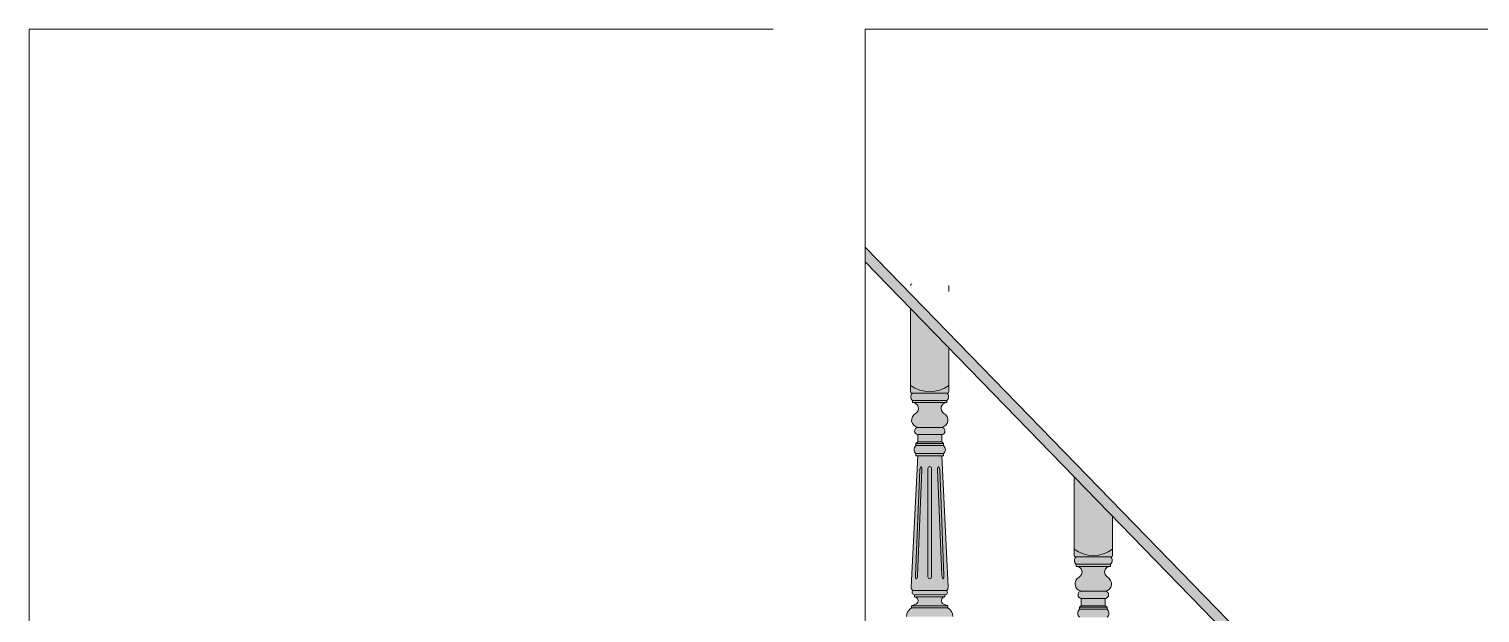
# Model space of a CAD drawing. Header units: millimetres. Extents: x -63086 to 83971, y -129912 to 13382.
# Drawn here: x 15776 to 17772, y -109421 to -108619 of the extents above; entities that cross this region are included whole.
import ezdxf

# ---------------------------------------------------------------- set-up
doc = ezdxf.new("R2010")
doc.units = ezdxf.units.MM
doc.layers.add('展開建具用', color=250, linetype='Continuous', lineweight=9)

msp = doc.modelspace()

# ---------------------------------------------------------------- hatches: boundary and pattern name
at = {"layer": '展開建具用', "ltscale": 10, "true_color": 0xeeb97c, "transparency": 33554687}
h = msp.add_hatch(color=31, dxfattribs=at)
h.dxf.hatch_style = 1
h.paths.add_polyline_path([(16926.3999, -108918.8422), (16926.3999, -108938.8422), (17657.3437, -109689.5146), (17657.3437, -109669.5146)])
at = {"layer": '展開建具用', "ltscale": 10, "true_color": 0xe9a353, "transparency": 33554687}
h = msp.add_hatch(color=33, dxfattribs=at)
h.dxf.hatch_style = 1
h.paths.add_polyline_path([(17041.5945, -109057.1459), (16988.5945, -109002.7154), (16988.5945, -109108.7045, 0.321280105), (17041.5945, -109108.7045)])
h = msp.add_hatch(color=33, dxfattribs=at)
h.dxf.hatch_style = 1
h.paths.add_polyline_path([(16988.5945, -109108.7045), (16988.5945, -109117.2185, 0.414213562), (16990.5945, -109119.2185), (17039.5945, -109119.2185, 0.414213562), (17041.5945, -109117.2185), (17041.5945, -109108.7045, -0.321280105)])
h = msp.add_hatch(color=33, dxfattribs=at)
h.dxf.hatch_style = 1
h.paths.add_polyline_path([(17038.5945, -109119.2185), (16991.5945, -109119.2185, 0.498847435), (16991.5945, -109129.2185), (17038.5945, -109129.2185, 0.498847435)])
h = msp.add_hatch(color=33, dxfattribs=at)
h.dxf.hatch_style = 1
h.paths.add_polyline_path([(17038.5945, -109129.2185), (16991.5945, -109129.2185), (16991.5945, -109132.2185), (17038.5945, -109132.2185)])
h = msp.add_hatch(color=33, dxfattribs=at)
h.dxf.hatch_style = 1
h.paths.add_polyline_path([(17034.5193, -109147.1179, -0.757752034), (17038.5945, -109132.2185), (16991.5945, -109132.2185, -0.757752034), (16995.6697, -109147.1179, 0.719765596), (16998.5945, -109166.2185), (17031.5945, -109166.2185, 0.719765596)])
h = msp.add_hatch(color=33, dxfattribs=at)
h.dxf.hatch_style = 1
h.paths.add_polyline_path([(17031.5945, -109166.2185), (16998.5945, -109166.2185, 0.899460269), (16998.5945, -109176.2185), (17031.5945, -109176.2185, 0.899460269)])
h = msp.add_hatch(color=33, dxfattribs=at)
h.dxf.hatch_style = 1
h.paths.add_polyline_path([(17031.5945, -109186.2185), (16998.5945, -109186.2185), (16996.0945, -109188.2185), (17034.0945, -109188.2185)])
h = msp.add_hatch(color=33, dxfattribs=at)
h.dxf.hatch_style = 1
h.paths.add_polyline_path([(17034.0945, -109188.2185), (16996.0945, -109188.2185), (16996.0945, -109191.2185), (17034.0945, -109191.2185)])
h = msp.add_hatch(color=33, dxfattribs=at)
h.dxf.hatch_style = 1
h.paths.add_polyline_path([(17031.5945, -109176.2185), (16998.5945, -109176.2185), (16998.5945, -109186.2185), (17031.5945, -109186.2185)])
h = msp.add_hatch(color=33, dxfattribs=at)
h.dxf.hatch_style = 1
h.paths.add_polyline_path([(17031.5945, -109205.2185), (16998.5945, -109205.2185), (16989.6232, -109385.3768, 0.288479475), (16992.0945, -109390.2185), (17038.0945, -109390.2185, 0.288479475), (17040.5658, -109385.3768)])
h.paths.add_polyline_path([(17012.5945, -109371.7185), (17012.5945, -109222.7185, -1), (17017.5945, -109222.7185), (17017.5945, -109371.7185, -1)], flags=16)
edge = h.paths.add_edge_path(flags=16)
edge.add_ellipse((17033.1049, -109368.0255), major_axis=(-0.4614, 6.1685), ratio=0.251565095, start_angle=105.095602, end_angle=254.0677203, ccw=False)
edge.add_line((17031.7268, -109369.7441), (17025.8171, -109224.3688))
edge.add_ellipse((17027.7302, -109229.896), major_axis=(-0.7234, 9.623), ratio=0.19097604, start_angle=-54.7686066, end_angle=54.1253524, ccw=False)
edge.add_line((17028.814, -109224.2319), (17034.7237, -109369.6072))
edge = h.paths.add_edge_path(flags=16)
edge.add_ellipse((16997.0841, -109368.0255), major_axis=(0.4614, 6.1685), ratio=0.251565095, start_angle=105.9322797, end_angle=254.904398, ccw=False)
edge.add_line((16995.4653, -109369.6072), (17001.375, -109224.2319))
edge.add_ellipse((17002.4588, -109229.896), major_axis=(0.7234, 9.623), ratio=0.19097604, start_angle=305.8746476, end_angle=414.7686066, ccw=False)
edge.add_line((17004.3718, -109224.3688), (16998.4621, -109369.7441))
h = msp.add_hatch(color=33, dxfattribs=at)
h.dxf.hatch_style = 1
h.paths.add_polyline_path([(17034.0945, -109191.2185), (16996.0945, -109191.2185, 0.453113965), (16996.0945, -109202.2185), (17034.0945, -109202.2185, 0.453113965)])
h = msp.add_hatch(color=33, dxfattribs=at)
h.dxf.hatch_style = 1
h.paths.add_polyline_path([(17034.0945, -109202.2185), (16996.0945, -109202.2185), (16996.0945, -109205.2185), (17034.0945, -109205.2185)])
h = msp.add_hatch(color=33, dxfattribs=at)
h.dxf.hatch_style = 1
edge = h.paths.add_edge_path()
edge.add_ellipse((17002.4588, -109229.896), major_axis=(0.7234, 9.623), ratio=0.19097604, start_angle=305.8746476, end_angle=414.7686066)
edge.add_line((17001.375, -109224.2319), (16995.4653, -109369.6072))
edge.add_ellipse((16997.0841, -109368.0255), major_axis=(0.4614, 6.1685), ratio=0.251565095, start_angle=105.9322797, end_angle=254.904398)
edge.add_line((16998.4621, -109369.7441), (17004.3718, -109224.3688))
h = msp.add_hatch(color=33, dxfattribs=at)
h.dxf.hatch_style = 1
h.paths.add_polyline_path([(17017.5945, -109222.7185, 1), (17012.5945, -109222.7185), (17012.5945, -109371.7185, 1), (17017.5945, -109371.7185)])
h = msp.add_hatch(color=33, dxfattribs=at)
h.dxf.hatch_style = 1
edge = h.paths.add_edge_path()
edge.add_ellipse((17027.7302, -109229.896), major_axis=(-0.7234, 9.623), ratio=0.19097604, start_angle=-54.7686066, end_angle=54.1253524)
edge.add_line((17025.8171, -109224.3688), (17031.7268, -109369.7441))
edge.add_ellipse((17033.1049, -109368.0255), major_axis=(-0.4614, 6.1685), ratio=0.251565095, start_angle=105.095602, end_angle=254.0677203)
edge.add_line((17034.7237, -109369.6072), (17028.814, -109224.2319))
h = msp.add_hatch(color=33, dxfattribs=at)
h.dxf.hatch_style = 1
h.paths.add_polyline_path([(17266.5945, -109288.2188), (17213.5945, -109233.7883), (17213.5945, -109333.7045, 0.321280105), (17266.5945, -109333.7045)])
h = msp.add_hatch(color=33, dxfattribs=at)
h.dxf.hatch_style = 1
h.paths.add_polyline_path([(17213.5945, -109333.7045), (17213.5945, -109342.2185, 0.414213562), (17215.5945, -109344.2185), (17216.5945, -109344.2185), (17264.5945, -109344.2185, 0.414213562), (17266.5945, -109342.2185), (17266.5945, -109333.7045, -0.321280105)])
h = msp.add_hatch(color=33, dxfattribs=at)
h.dxf.hatch_style = 1
h.paths.add_polyline_path([(17263.5945, -109344.2185), (17216.5945, -109344.2185, 0.498847435), (17216.5945, -109354.2185), (17263.5945, -109354.2185, 0.498847435)])
h = msp.add_hatch(color=33, dxfattribs=at)
h.dxf.hatch_style = 1
h.paths.add_polyline_path([(17259.5193, -109372.1179, -0.757752034), (17263.5945, -109357.2185), (17216.5945, -109357.2185), (17216.4834, -109357.2185, -0.763217365), (17220.6697, -109372.1179, 0.719765596), (17223.5945, -109391.2185), (17256.5945, -109391.2185, 0.719765596)])
h = msp.add_hatch(color=33, dxfattribs=at)
h.dxf.hatch_style = 1
h.paths.add_polyline_path([(17263.5945, -109354.2185), (17216.5945, -109354.2185), (17216.5945, -109357.2185), (17263.5945, -109357.2185)])
h = msp.add_hatch(color=33, dxfattribs=at)
h.dxf.hatch_style = 1
h.paths.add_polyline_path([(17036.0945, -109399.2185), (16994.0945, -109399.2185, -0.81358698), (16995.8724, -109409.1205), (16990.0945, -109411.2185), (17040.0945, -109411.2185), (17034.6469, -109409.2405, -0.842420315)])
h = msp.add_hatch(color=33, dxfattribs=at)
h.dxf.hatch_style = 1
h.paths.add_polyline_path([(17038.0945, -109390.2185), (16992.0945, -109390.2185, 0.72075922), (16994.2161, -109396.2185), (17036.0945, -109396.2185, 0.707077339)])
h = msp.add_hatch(color=33, dxfattribs=at)
h.dxf.hatch_style = 1
h.paths.add_polyline_path([(17256.5945, -109391.2185), (17223.5945, -109391.2185, 0.899460269), (17223.5945, -109401.2185), (17256.5945, -109401.2185, 0.899460269)])
h = msp.add_hatch(color=33, dxfattribs=at)
h.dxf.hatch_style = 1
h.paths.add_polyline_path([(17256.5945, -109401.2185), (17223.5945, -109401.2185), (17223.5945, -109411.2185), (17256.5945, -109411.2185)])
h = msp.add_hatch(color=33, dxfattribs=at)
h.dxf.hatch_style = 1
h.paths.add_polyline_path([(17040.0945, -109414.2185), (16990.0945, -109414.2185, 0.253138975), (16983.0945, -109426.2185), (16990.9857, -109426.2185), (17002.2105, -109426.2185), (17015.0945, -109426.2185), (17027.9784, -109426.2185), (17039.2033, -109426.2185), (17047.0945, -109426.2185, 0.253138975)])
h = msp.add_hatch(color=33, dxfattribs=at)
h.dxf.hatch_style = 1
h.paths.add_polyline_path([(17040.0945, -109411.2185), (16990.0945, -109411.2185), (16990.0945, -109414.2185), (17040.0945, -109414.2185)])
h = msp.add_hatch(color=33, dxfattribs=at)
h.dxf.hatch_style = 1
h.paths.add_polyline_path([(17259.0945, -109416.2185), (17221.0945, -109416.2185, 0.453113965), (17221.0945, -109427.2185), (17259.0945, -109427.2185, 0.453113965)])
h = msp.add_hatch(color=33, dxfattribs=at)
h.dxf.hatch_style = 1
h.paths.add_polyline_path([(17256.5945, -109411.2185), (17223.5945, -109411.2185), (17221.0945, -109413.2185), (17259.0945, -109413.2185)])
h = msp.add_hatch(color=33, dxfattribs=at)
h.dxf.hatch_style = 1
h.paths.add_polyline_path([(17259.0945, -109413.2185), (17221.0945, -109413.2185), (17221.0945, -109416.2185), (17259.0945, -109416.2185)])

# ---------------------------------------------------------------- linework, layer by layer
at = {"layer": '展開建具用', "ltscale": 10}
for p, q in [((15776.3999, -108618.9273), (16799.7601, -108618.9273)), ((15776.3999, -108618.9273), (15776.3999, -110968.9273)), ((16926.3999, -108618.9273), (16926.3999, -110968.9273)), ((16926.3999, -108618.9273), (29442.8478, -108618.9273)), ((17657.3437, -109669.5146), (16926.3999, -108918.8422)), ((17657.3437, -109689.5146), (16926.3999, -108938.8422)), ((17041.5945, -108979.7324), (17041.5945, -108971.2185)), ((16988.5945, -109117.2185), (16988.5945, -109002.7154)), ((17041.5945, -109117.2185), (17041.5945, -109057.1459)), ((17039.5945, -109119.2185), (16990.5945, -109119.2185)), ((17038.5945, -109129.2185), (16991.5945, -109129.2185)), ((16991.5945, -109132.2185), (16991.5945, -109129.2185)), ((17038.5945, -109132.2185), (17038.5945, -109129.2185)), ((17038.5945, -109132.2185), (16991.5945, -109132.2185)), ((17031.5945, -109166.2185), (16998.5945, -109166.2185)), ((16996.0945, -109188.2185), (16998.5945, -109186.2185)), ((17034.0945, -109188.2185), (16996.0945, -109188.2185)), ((16996.0945, -109191.2185), (16996.0945, -109188.2185)), ((17031.5945, -109176.2185), (16998.5945, -109176.2185)), ((16998.5945, -109186.2185), (16998.5945, -109176.2185)), ((17031.5945, -109186.2185), (16998.5945, -109186.2185)), ((17031.5945, -109186.2185), (17031.5945, -109176.2185)), ((17034.0945, -109188.2185), (17031.5945, -109186.2185)), ((17034.0945, -109191.2185), (17034.0945, -109188.2185)), ((16998.5945, -109205.2185), (16989.6232, -109385.3768)), ((16996.0945, -109191.2185), (17034.0945, -109191.2185)), ((16996.0945, -109202.2185), (17034.0945, -109202.2185)), ((16996.0945, -109205.2185), (16996.0945, -109202.2185)), ((16996.0945, -109205.2185), (17034.0945, -109205.2185)), ((17031.5945, -109205.2185), (17040.5658, -109385.3768)), ((17034.0945, -109205.2185), (17034.0945, -109202.2185)), ((17001.375, -109224.2319), (16995.4653, -109369.6072)), ((17004.3718, -109224.3688), (16998.4621, -109369.7441)), ((17012.5945, -109222.7185), (17012.5945, -109371.7185)), ((17017.5945, -109222.7185), (17017.5945, -109371.7185)), ((17025.8171, -109224.3688), (17031.7268, -109369.7441)), ((17028.814, -109224.2319), (17034.7237, -109369.6072)), ((17213.5945, -109342.2185), (17213.5945, -109233.7883)), ((17266.5945, -109342.2185), (17266.5945, -109288.2188)), ((17264.5945, -109344.2185), (17215.5945, -109344.2185)), ((17263.5945, -109354.2185), (17216.5945, -109354.2185)), ((17216.5945, -109357.2185), (17216.5945, -109354.2185)), ((17263.5945, -109357.2185), (17216.5945, -109357.2185)), ((17263.5945, -109357.2185), (17263.5945, -109354.2185)), ((16990.0945, -109411.2185), (16995.8724, -109409.1205)), ((17038.0945, -109390.2185), (16992.0945, -109390.2185)), ((17036.0945, -109396.2185), (16994.0945, -109396.2185)), ((16994.0945, -109396.2185), (16994.0945, -109399.2185)), ((17036.0945, -109399.2185), (16994.0945, -109399.2185)), ((17040.0945, -109411.2185), (17034.3166, -109409.1205)), ((17036.0945, -109396.2185), (17036.0945, -109399.2185)), ((17256.5945, -109391.2185), (17223.5945, -109391.2185)), ((17256.5945, -109401.2185), (17223.5945, -109401.2185)), ((17223.5945, -109411.2185), (17223.5945, -109401.2185)), ((17256.5945, -109411.2185), (17256.5945, -109401.2185)), ((16990.0945, -109411.2185), (17040.0945, -109411.2185)), ((16990.0945, -109411.2185), (16990.0945, -109414.2185)), ((16990.0945, -109414.2185), (17040.0945, -109414.2185)), ((17040.0945, -109411.2185), (17040.0945, -109414.2185)), ((17221.0945, -109413.2185), (17223.5945, -109411.2185)), ((17259.0945, -109413.2185), (17221.0945, -109413.2185)), ((17221.0945, -109416.2185), (17221.0945, -109413.2185)), ((17221.0945, -109416.2185), (17259.0945, -109416.2185)), ((17256.5945, -109411.2185), (17223.5945, -109411.2185)), ((17259.0945, -109413.2185), (17256.5945, -109411.2185)), ((17259.0945, -109416.2185), (17259.0945, -109413.2185))]:
    msp.add_line(p, q, dxfattribs=at)
for centre, radius, start, end in [((16990.5945, -108971.2185), 2, 90, 180), ((17015.0945, -109071.7202), 45.4982, 234.3776427, 305.6223573), ((16990.5945, -109117.2185), 2, 180, 270), ((16995.3589, -109124.2185), 6.2587, 126.9756057, 233.0243943), ((17034.8301, -109124.2185), 6.2587, 306.9756057, 53.0243943), ((17039.5945, -109117.2185), 2, 270, 0), ((17000.3294, -109156.1786), 10.1887, 117.2158401, 260.196005), ((16991.5389, -109140.2407), 8.0224, 300.9907891, 89.6032017), ((17038.65, -109140.2407), 8.0224, 90.3967983, 239.0092109), ((17029.8596, -109156.1786), 10.1887, 279.803995, 62.7841599), ((16999.1253, -109171.2185), 5.0281, 96.0597547, 263.9402453), ((17031.0637, -109171.2185), 5.0281, 276.0597547, 83.9402453), ((17000.9175, -109196.7185), 7.3152, 131.2481119, 228.7518881), ((17029.2714, -109196.7185), 7.3152, 311.2481119, 48.7518881), ((17015.0945, -109222.7185), 2.5, 0, 180), ((17240.0945, -109296.7202), 45.4982, 234.3776427, 305.6223573), ((17215.5945, -109342.2185), 2, 180, 270), ((17220.3589, -109349.2185), 6.2587, 126.9756057, 233.0243943), ((17259.8301, -109349.2185), 6.2587, 306.9756057, 53.0243943), ((17264.5945, -109342.2185), 2, 270, 0), ((17216.5389, -109365.2407), 8.0224, 300.9907891, 89.6032017), ((17263.65, -109365.2407), 8.0224, 90.3967983, 239.0092109), ((16994.7055, -109385.8342), 5.1028, 174.857394, 239.2244543), ((17015.0945, -109371.7185), 2.5, 180, 0), ((17035.4835, -109385.8342), 5.1028, 300.7755457, 5.142606), ((17225.3294, -109381.1786), 10.1887, 117.2158401, 260.196005), ((17254.8596, -109381.1786), 10.1887, 279.803995, 62.7841599), ((16994.1553, -109392.8649), 3.3541, 127.9084187, 268.9614789), ((16993.9548, -109404.3542), 5.1376, 291.9163133, 88.4417258), ((17036.2342, -109404.3542), 5.1376, 91.5582742, 248.0836867), ((17036.0337, -109392.8649), 3.3541, 271.0385211, 52.0915813), ((17224.1253, -109396.2185), 5.0281, 96.0597547, 263.9402453), ((17256.0637, -109396.2185), 5.0281, 276.0597547, 83.9402453), ((16997.6863, -109426.6887), 14.5994, 121.3327855, 178.1543402), ((17032.5027, -109426.6887), 14.5994, 1.8456598, 58.6672145), ((17225.9175, -109421.7185), 7.3152, 131.2481119, 228.7518881), ((17254.2714, -109421.7185), 7.3152, 311.2481119, 48.7518881)]:
    msp.add_arc(centre, radius, start, end, dxfattribs=at)
at = {"layer": '展開建具用', "ltscale": 10, "extrusion": (0, 0, -1)}
for centre, major_axis, ratio, start_param, end_param in [((17002.4588, -109229.896), (0.7234, 9.623), 0.19097604, -0.955892512, 0.944665609), ((17033.1049, -109368.0255), (-0.4614, 6.1685), 0.251565095, 1.848867065, 4.448921024)]:
    msp.add_ellipse(centre, major_axis=major_axis, ratio=ratio, start_param=start_param, end_param=end_param, dxfattribs=at)
at = {"layer": '展開建具用', "ltscale": 10}
for centre, major_axis, ratio, start_param, end_param in [((17027.7302, -109229.896), (-0.7234, 9.623), 0.19097604, -0.955892512, 0.944665609), ((16997.0841, -109368.0255), (0.4614, 6.1685), 0.251565095, 1.848867065, 4.448921024)]:
    msp.add_ellipse(centre, major_axis=major_axis, ratio=ratio, start_param=start_param, end_param=end_param, dxfattribs=at)

doc.saveas('drawing.dxf')
